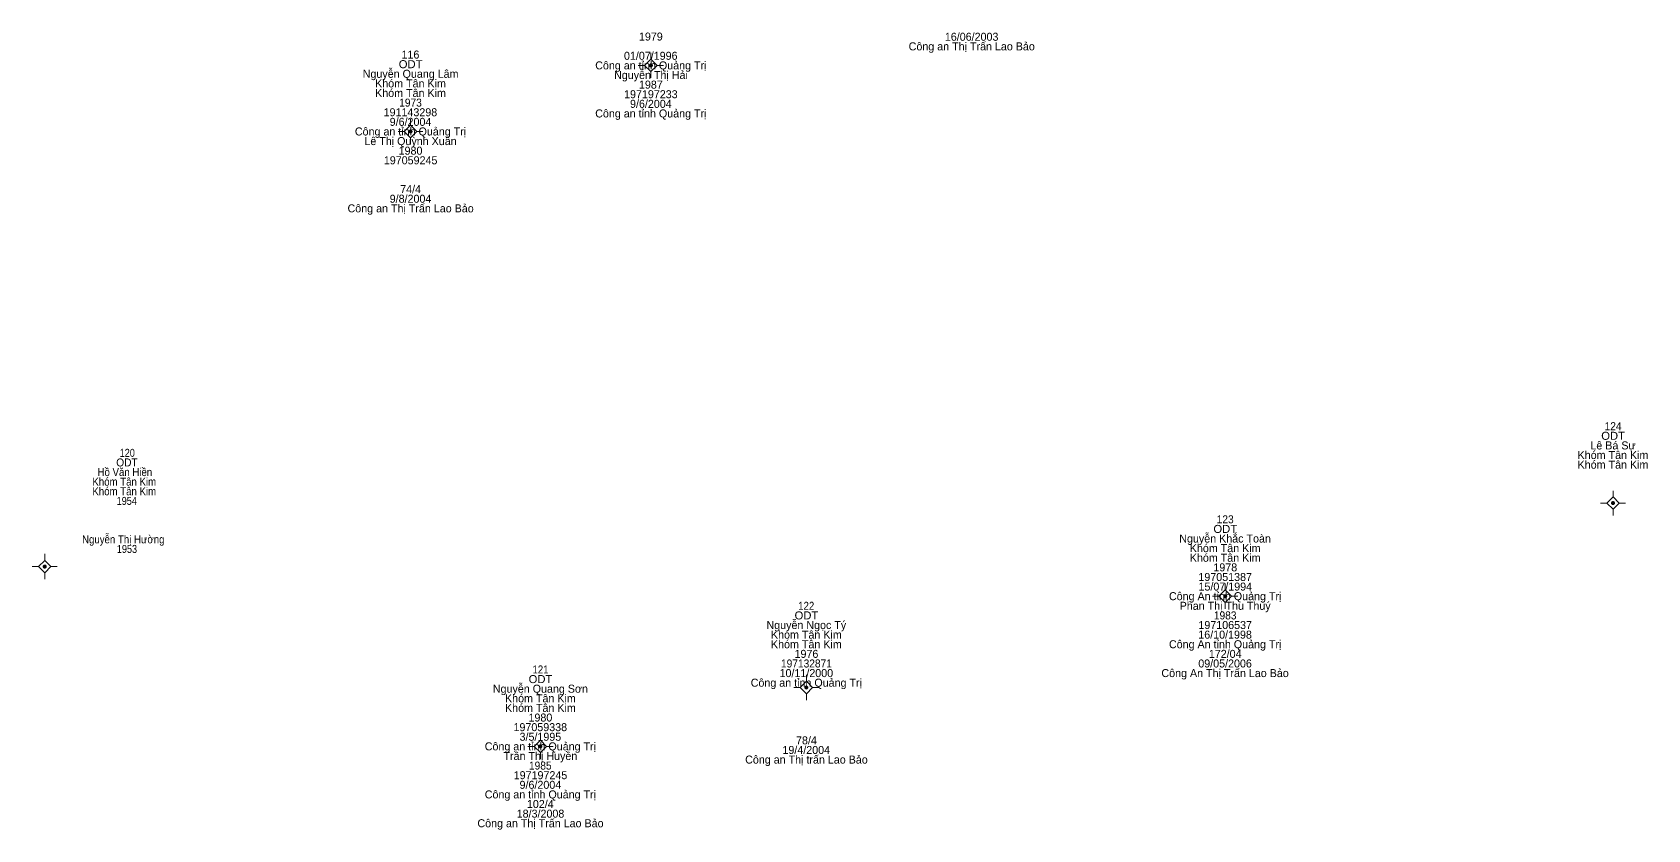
# Model space of a CAD drawing. Header units: metres. Extents: x 535914 to 536552, y 1836422 to 1837028.
# Drawn here: x 536164.6 to 536245.3, y 1836742.9 to 1836782.7 of the extents above; entities that cross this region are included whole.
import ezdxf
from ezdxf.enums import TextEntityAlignment as Align

# ---------------------------------------------------------------- set-up
doc = ezdxf.new("R2010")
doc.units = ezdxf.units.M
doc.header["$LTSCALE"] = 0.16
doc.linetypes.add('MEDIUM_DASHED', pattern=[4.5, 3, -1.5])
doc.layers.add('11', color=7, linetype='MEDIUM_DASHED', lineweight=13)
doc.layers.add('15', color=7, linetype='Continuous', lineweight=13)

msp = doc.modelspace()

# ---------------------------------------------------------------- hatches: boundary and pattern name
at = {"layer": '11'}
for points in [[(536195.6049, 1836781.04, 1), (536195.4549, 1836781.04, 1)], [(536183.5949, 1836777.74, 1), (536183.4449, 1836777.74, 1)], [(536243.6849, 1836759.18, 1), (536243.5349, 1836759.18, 1)], [(536165.3149, 1836756.01, 1), (536165.1649, 1836756.01, 1)], [(536224.3049, 1836754.53, 1), (536224.1549, 1836754.53, 1)], [(536203.3749, 1836749.97, 1), (536203.2249, 1836749.97, 1)], [(536190.0849, 1836747.03, 1), (536189.9349, 1836747.03, 1)]]:
    msp.add_hatch(color=256, dxfattribs=at).paths.add_polyline_path(points)

# ---------------------------------------------------------------- linework, layer by layer
for p, q in [((536195.53, 1836781.66), (536195.53, 1836781.35)), ((536195.22, 1836781.04), (536194.9, 1836781.04)), ((536195.53, 1836780.73), (536195.53, 1836780.42)), ((536196.16, 1836781.04), (536195.84, 1836781.04)), ((536183.52, 1836778.36), (536183.52, 1836778.05)), ((536183.21, 1836777.74), (536182.9, 1836777.74)), ((536183.52, 1836777.43), (536183.52, 1836777.12)), ((536184.14, 1836777.74), (536183.83, 1836777.74)), ((536243.61, 1836759.8), (536243.61, 1836759.49)), ((536243.3, 1836759.18), (536242.98, 1836759.18)), ((536243.61, 1836758.87), (536243.61, 1836758.56)), ((536244.24, 1836759.18), (536243.92, 1836759.18)), ((536165.24, 1836756.64), (536165.24, 1836756.32)), ((536164.93, 1836756.01), (536164.62, 1836756.01)), ((536165.24, 1836755.7), (536165.24, 1836755.38)), ((536165.86, 1836756.01), (536165.55, 1836756.01)), ((536223.92, 1836754.53), (536223.6, 1836754.53)), ((536224.23, 1836755.16), (536224.23, 1836754.84)), ((536224.86, 1836754.53), (536224.54, 1836754.53)), ((536224.23, 1836754.22), (536224.23, 1836753.9)), ((536203.3, 1836750.6), (536203.3, 1836750.28)), ((536202.99, 1836749.97), (536202.68, 1836749.97)), ((536203.3, 1836749.66), (536203.3, 1836749.34)), ((536203.93, 1836749.97), (536203.61, 1836749.97)), ((536190.01, 1836747.66), (536190.01, 1836747.34)), ((536189.7, 1836747.03), (536189.38, 1836747.03)), ((536190.01, 1836746.72), (536190.01, 1836746.4)), ((536190.64, 1836747.03), (536190.32, 1836747.03))]:
    msp.add_line(p, q, dxfattribs=at)
for points in [[(536195.53, 1836781.35), (536195.22, 1836781.04), (536195.53, 1836780.73), (536195.84, 1836781.04)], [(536183.52, 1836778.05), (536183.21, 1836777.74), (536183.52, 1836777.43), (536183.83, 1836777.74)], [(536243.61, 1836759.49), (536243.3, 1836759.18), (536243.61, 1836758.87), (536243.92, 1836759.18)], [(536165.24, 1836756.32), (536164.93, 1836756.01), (536165.24, 1836755.7), (536165.55, 1836756.01)], [(536224.23, 1836754.84), (536223.92, 1836754.53), (536224.23, 1836754.22), (536224.54, 1836754.53)], [(536203.3, 1836750.28), (536202.99, 1836749.97), (536203.3, 1836749.66), (536203.61, 1836749.97)], [(536190.01, 1836747.34), (536189.7, 1836747.03), (536190.01, 1836746.72), (536190.32, 1836747.03)]]:
    msp.add_lwpolyline(points, close=True, dxfattribs=at)
for centre in [(536195.5299, 1836781.04), (536183.5199, 1836777.74), (536243.6099, 1836759.18), (536165.2399, 1836756.01), (536224.2299, 1836754.53), (536203.2999, 1836749.97), (536190.0099, 1836747.03)]:
    msp.add_circle(centre, 0.075, dxfattribs=at)

# ---------------------------------------------------------------- texts
at = {"layer": '15'}
for s, p in [('1979', (536195.53, 1836782.28)), ('Công an Thị Trấn Lao Bảo', (536211.565, 1836781.79)), ('16/06/2003', (536211.56, 1836782.27)), ('116', (536183.515, 1836781.38)), ('Công an tỉnh Quảng Trị', (536195.53, 1836780.84)), ('01/07/1996', (536195.525, 1836781.32)), ('Nguyễn Quang Lâm', (536183.525, 1836780.42)), ('Khóm Tân Kim', (536183.52, 1836779.94)), ('Nguyễn Thị Hải', (536195.535, 1836780.36)), ('Khóm Tân Kim', (536183.52, 1836779.46)), ('197197233', (536195.53, 1836779.4)), ('1987', (536195.53, 1836779.88)), ('191143298', (536183.515, 1836778.5)), ('Công an tỉnh Quảng Trị', (536195.53, 1836778.44)), ('9/6/2004', (536195.53, 1836778.92)), ('Công an tỉnh Quảng Trị', (536183.52, 1836777.54)), ('9/6/2004', (536183.52, 1836778.02)), ('Lê Thị Quỳnh Xuân', (536183.52, 1836777.06)), ('197059245', (536183.525, 1836776.1)), ('1980', (536183.52, 1836776.58)), ('74/4', (536183.525, 1836774.66)), ('Công an Thị Trấn Lao Bảo', (536183.525, 1836773.7)), ('9/8/2004', (536183.52, 1836774.18)), ('Khóm Tân Kim', (536243.61, 1836761.38)), ('Lê Bá Sự', (536243.61, 1836761.86)), ('Khóm Tân Kim', (536243.61, 1836760.9)), ('Nguyễn Khắc Toàn', (536224.225, 1836757.21)), ('Khóm Tân Kim', (536224.23, 1836756.73)), ('Khóm Tân Kim', (536224.23, 1836756.25)), ('1978', (536224.235, 1836755.77)), ('197051387', (536224.23, 1836755.29)), ('Công An tỉnh Quảng Trị', (536224.23, 1836754.33)), ('15/07/1994', (536224.235, 1836754.81)), ('Phan Thị Thu Thuý', (536224.23, 1836753.85)), ('Nguyễn Ngọc Tý', (536203.3, 1836752.89)), ('197106537', (536224.23, 1836752.89)), ('Khóm Tân Kim', (536203.3, 1836752.41)), ('Khóm Tân Kim', (536203.3, 1836751.93)), ('Công An tỉnh Quảng Trị', (536224.23, 1836751.93)), ('16/10/1998', (536224.225, 1836752.41)), ('1976', (536203.305, 1836751.45)), ('09/05/2006', (536224.225, 1836750.97)), ('172/04', (536224.23, 1836751.45)), ('10/11/2000', (536203.3, 1836750.49)), ('Công An Thị Trấn Lao Bảo', (536224.225, 1836750.49)), ('Nguyễn Quang Sơn', (536190.01, 1836749.71)), ('Khóm Tân Kim', (536190.01, 1836749.23)), ('Công an tỉnh Quảng Trị', (536203.3, 1836750.01)), ('Khóm Tân Kim', (536190.01, 1836748.75)), ('197059338', (536190.005, 1836747.79)), ('1980', (536190.01, 1836748.27)), ('Công an tỉnh Quảng Trị', (536190.01, 1836746.83)), ('3/5/1995', (536190.01, 1836747.31)), ('78/4', (536203.305, 1836747.13)), ('Trần Thị Huyền', (536190.01, 1836746.35)), ('Công an Thị trấn Lao Bảo', (536203.305, 1836746.17)), ('19/4/2004', (536203.295, 1836746.65)), ('197197245', (536190.015, 1836745.39)), ('Công an tỉnh Quảng Trị', (536190.01, 1836744.43)), ('9/6/2004', (536190.01, 1836744.91)), ('102/4', (536190.005, 1836743.95)), ('Công an Thị Trấn Lao Bảo', (536190.015, 1836742.99)), ('18/3/2008', (536190.015, 1836743.47))]:
    msp.add_text(s, height=0.4, dxfattribs=at).set_placement(p, align=Align.CENTER)
for s, width, p in [('ODT', 1.05, (536183.525, 1836780.9)), ('1973', 0.95, (536183.52, 1836778.98)), ('ODT', 1.05, (536243.615, 1836762.34)), ('124', 0.95, (536243.615, 1836762.82)), ('120', 0.85, (536169.365, 1836761.49)), ('Hồ Văn Hiền', 0.9, (536169.245, 1836760.53)), ('ODT', 0.95, (536169.35, 1836761.01)), ('Khóm Tân Kim', 0.9, (536169.215, 1836760.05)), ('Khóm Tân Kim', 0.9, (536169.215, 1836759.57)), ('1954', 0.85, (536169.34, 1836759.09)), ('123', 0.95, (536224.23, 1836758.17)), ('ODT', 1.05, (536224.235, 1836757.69)), ('Nguyễn Thị Hường', 0.9, (536169.165, 1836757.17)), ('1953', 0.85, (536169.35, 1836756.69)), ('ODT', 1.05, (536203.305, 1836753.37)), ('122', 0.9, (536203.295, 1836753.85)), ('1983', 0.95, (536224.23, 1836753.37)), ('197132871', 0.95, (536203.305, 1836750.97)), ('ODT', 1.05, (536190.015, 1836750.19)), ('121', 0.9, (536190.015, 1836750.67)), ('1985', 0.95, (536190.005, 1836745.87))]:
    msp.add_text(s, height=0.4, dxfattribs=dict(at, width=width)).set_placement(p, align=Align.CENTER)

doc.saveas('drawing.dxf')
